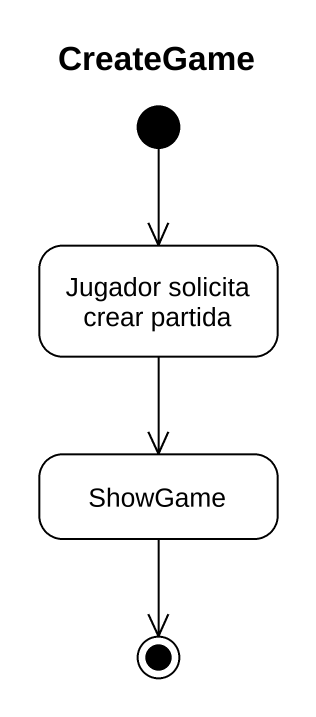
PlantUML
@startuml
title CreateGame
hide empty description
state "Jugador solicita crear partida" as Jugador_solicita_crear
state ShowGame
[*] --> Jugador_solicita_crear
Jugador_solicita_crear --> ShowGame
ShowGame --> [*]
@enduml
